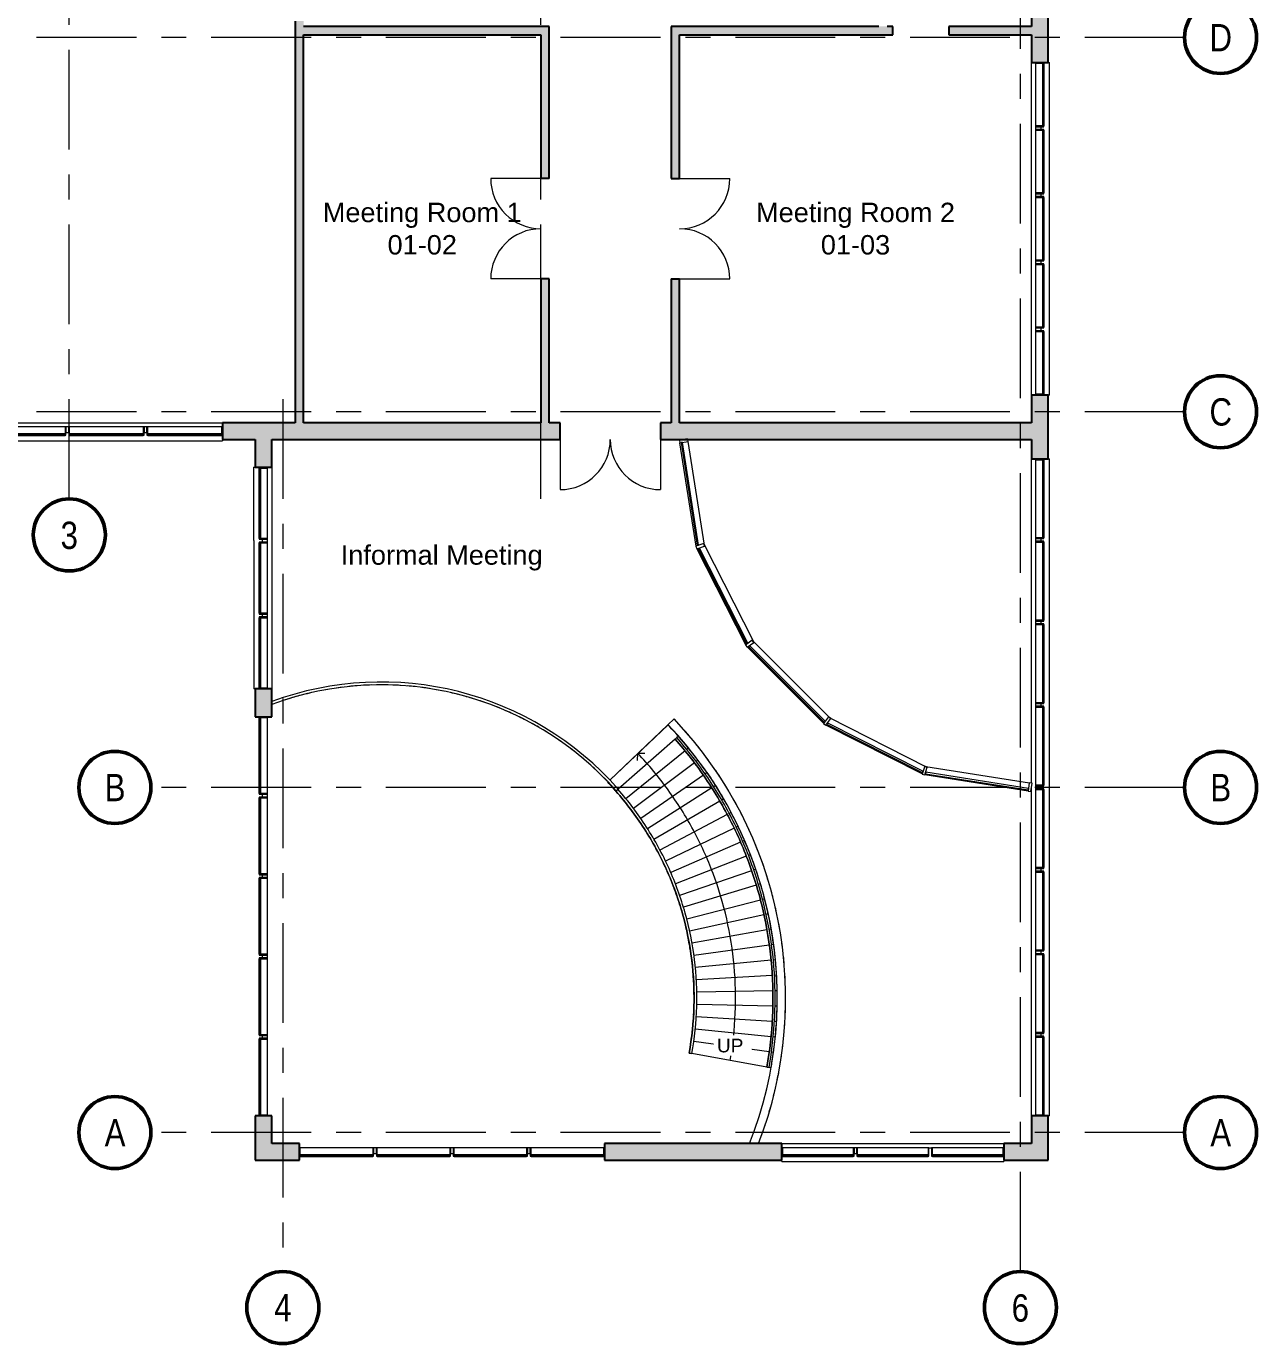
# Model space of a CAD drawing. Header units: millimetres. Extents: x -12805 to 29056, y -26186 to 10516.
# Drawn here: x 6871 to 29056, y -26186 to -2429 of the extents above; entities that cross this region are included whole.
import ezdxf
from ezdxf.enums import TextEntityAlignment as Align

# ---------------------------------------------------------------- set-up
doc = ezdxf.new("R2010")
doc.units = ezdxf.units.MM
doc.header["$LTSCALE"] = 150
doc.linetypes.add('Grid Line', pattern=[21, 12, -3, 3, -3])
for name, color, linetype, lineweight in [('A-G22-M-FloorOutline', 6, 'Continuous', 15), ('A-G23-M-StairHandrail', 1, 'Continuous', 15), ('A-G23-M-Stairs', 7, 'Continuous', 15), ('A-G25-M-WallPatterns', 5, 'Continuous', 15), ('A-G25-M-Walls', 7, 'Continuous', 15), ('A-G252-M-WallsInternal', 7, 'Continuous', 15), ('A-G321-M-WindowCills', 3, 'Continuous', 15), ('A-G321-M-Windows', 6, 'Continuous', 15), ('A-G322-M-Doors', 1, 'Continuous', 15), ('A-Z042-M-GridLines', 1, 'Continuous', 5), ('A-Z221-T-Text', 7, 'Continuous', 15)]:
    doc.layers.add(name, color=color, linetype=linetype, lineweight=lineweight)
doc.styles.add('WF-3.5', font='arial.ttf', dxfattribs={"height": 3.5})

# ---------------------------------------------------------------- blocks, each defined once
blk = doc.blocks.new('Curtain Wall Panel - Plain - Curtain Wall Panel - Plain-230647-First Floor')
at = {"layer": 'A-G321-M-Windows', "lineweight": 20}
for p, q in [((-635, 75), (-650, 75)), ((-650, 75), (-650, -75)), ((-635, -75), (-635, 75)), ((635, 75), (635, -75)), ((650, 75), (635, 75)), ((650, -75), (650, 75)), ((-650, -75), (-635, -75)), ((635, -75), (650, -75))]:
    blk.add_line(p, q, dxfattribs=at)
at = {"layer": 'A-G321-M-Windows', "lineweight": 25}
for p, q in [((635, 75), (-635, 75)), ((-635, 75), (-635, 55)), ((-635, 55), (635, 55)), ((635, 55), (635, 75))]:
    blk.add_line(p, q, dxfattribs=at)
at = {"layer": 'A-G321-M-Windows'}
blk.add_line((-635, -75), (635, -75), dxfattribs=at)
blk = doc.blocks.new('Rectangular Mullion - 50 x 250mm-230644-First Floor')
at = {"layer": 'A-G321-M-WindowCills'}
for p, q in [((23171, -22654), (23196, -22654)), ((23171, -22904), (24496, -22904)), ((24496, -22879), (24496, -22904))]:
    blk.add_line(p, q, dxfattribs=at)
blk = doc.blocks.new('Rectangular Mullion - 50 x 250mm-230645-First Floor')
at = {"layer": 'A-G321-M-WindowCills'}
for p, q in [((23146, -22654), (23171, -22654)), ((21821, -22904), (23171, -22904))]:
    blk.add_line(p, q, dxfattribs=at)
blk = doc.blocks.new('Rectangular Mullion - 50 x 250mm-230646-First Floor')
at = {"layer": 'A-G321-M-WindowCills'}
for q in [(20496, -22879), (21821, -22904)]:
    blk.add_line((20496, -22904), q, dxfattribs=at)
blk = doc.blocks.new('Rectangular Mullion - 50 x 100mm-227649-First Floor')
at = {"layer": 'A-G321-M-WindowCills', "lineweight": 20}
for p, q in [((-25, 75), (25, 75)), ((-25, -25), (-25, 75)), ((25, 75), (25, -25)), ((25, -25), (-25, -25))]:
    blk.add_line(p, q, dxfattribs=at)
blk = doc.blocks.new('Rectangular Mullion - 50 x 250mm-V1-First Floor')
at = {"layer": 'A-G321-M-WindowCills'}
for p in [(10971, -13054), (10996, -14379)]:
    blk.add_line(p, (10971, -14379), dxfattribs=at)
blk = doc.blocks.new('Rectangular Mullion - 50 x 250mm-V2-First Floor')
at = {"layer": 'A-G321-M-WindowCills'}
blk.add_line((10971, -11704), (10971, -13054), dxfattribs=at)
blk = doc.blocks.new('Curtain Wall Panel - Plain - Curtain Wall Panel - Plain-238082-First Floor')
at = {"layer": 'A-G321-M-Windows', "lineweight": 20}
for p, q in [((-665, 75), (-680, 75)), ((-680, 75), (-680, -75)), ((-665, -75), (-665, 75)), ((665, 75), (665, -75)), ((680, 75), (665, 75)), ((680, -75), (680, 75)), ((-680, -75), (-665, -75)), ((665, -75), (680, -75))]:
    blk.add_line(p, q, dxfattribs=at)
at = {"layer": 'A-G321-M-Windows', "lineweight": 25}
for p, q in [((665, 75), (-665, 75)), ((-665, 75), (-665, 55)), ((-665, 55), (665, 55)), ((665, 55), (665, 75))]:
    blk.add_line(p, q, dxfattribs=at)
at = {"layer": 'A-G321-M-Windows'}
blk.add_line((-665, -75), (665, -75), dxfattribs=at)
blk = doc.blocks.new('Rectangular Mullion - 50 x 250mm-237901-First Floor')
at = {"layer": 'A-G321-M-WindowCills'}
for p in [(9021, -9904), (10406, -9879)]:
    blk.add_line(p, (10406, -9904), dxfattribs=at)
blk = doc.blocks.new('Rectangular Mullion - 50 x 250mm-237902-First Floor')
at = {"layer": 'A-G321-M-WindowCills'}
blk.add_line((7610, -9904), (9021, -9904), dxfattribs=at)
blk = doc.blocks.new('Curtain Wall Panel - Plain - Curtain Wall Panel - Plain-239387-First Floor')
at = {"layer": 'A-G321-M-Windows', "lineweight": 20}
for p, q in [((-703.75, 75), (-718.75, 75)), ((-718.75, 75), (-718.75, -75)), ((-703.75, -75), (-703.75, 75)), ((703.75, 75), (703.75, -75)), ((718.75, 75), (703.75, 75)), ((718.75, -75), (718.75, 75)), ((-718.75, -75), (-703.75, -75)), ((703.75, -75), (718.75, -75))]:
    blk.add_line(p, q, dxfattribs=at)
at = {"layer": 'A-G321-M-Windows', "lineweight": 25}
for p, q in [((703.75, 75), (-703.75, 75)), ((-703.75, 75), (-703.75, 55)), ((-703.75, 55), (703.75, 55)), ((703.75, 55), (703.75, 75))]:
    blk.add_line(p, q, dxfattribs=at)
at = {"layer": 'A-G321-M-Windows'}
blk.add_line((-703.75, -75), (703.75, -75), dxfattribs=at)
blk = doc.blocks.new('Rectangular Mullion - 50 x 250mm-239384-First Floor')
at = {"layer": 'A-G321-M-WindowCills'}
for p in [(25296, -10229), (25321, -11691)]:
    blk.add_line(p, (25321, -10229), dxfattribs=at)
blk = doc.blocks.new('Rectangular Mullion - 50 x 250mm-239385-First Floor')
at = {"layer": 'A-G321-M-WindowCills'}
blk.add_line((25321, -13179), (25321, -11691), dxfattribs=at)
blk = doc.blocks.new('Rectangular Mullion - 50 x 250mm-239386-First Floor')
at = {"layer": 'A-G321-M-WindowCills'}
for q in [(25321, -20616), (25296, -22079)]:
    blk.add_line((25321, -22079), q, dxfattribs=at)
blk = doc.blocks.new('Curtain Wall Panel - Plain - Curtain Wall Panel - Plain-239518-First Floor')
at = {"layer": 'A-G321-M-Windows', "lineweight": 20}
for p, q in [((-565, 75), (-580, 75)), ((-580, 75), (-580, -75)), ((-565, -75), (-565, 75)), ((565, 75), (565, -75)), ((580, 75), (565, 75)), ((580, -75), (580, 75)), ((-580, -75), (-565, -75)), ((565, -75), (580, -75))]:
    blk.add_line(p, q, dxfattribs=at)
at = {"layer": 'A-G321-M-Windows', "lineweight": 25}
for p, q in [((565, 75), (-565, 75)), ((-565, 75), (-565, 55)), ((-565, 55), (565, 55)), ((565, 55), (565, 75))]:
    blk.add_line(p, q, dxfattribs=at)
at = {"layer": 'A-G321-M-Windows'}
blk.add_line((-565, -75), (565, -75), dxfattribs=at)
blk = doc.blocks.new('Rectangular Mullion - 50 x 250mm-239515-First Floor')
at = {"layer": 'A-G321-M-WindowCills'}
for p in [(25296, -3079), (25321, -4264)]:
    blk.add_line(p, (25321, -3079), dxfattribs=at)
blk = doc.blocks.new('Rectangular Mullion - 50 x 250mm-239516-First Floor')
at = {"layer": 'A-G321-M-WindowCills'}
blk.add_line((25321, -5474), (25321, -4264), dxfattribs=at)
blk = doc.blocks.new('Rectangular Mullion - 50 x 250mm-239527-First Floor')
at = {"layer": 'A-G321-M-WindowCills'}
for q in [(25321, -7894), (25296, -9079)]:
    blk.add_line((25321, -9079), q, dxfattribs=at)
blk = doc.blocks.new('Curtain Wall Panel - Plain - Curtain Wall Panel - Plain-239968-First Floor')
at = {"layer": 'A-G321-M-Windows', "lineweight": 20}
for p, q in [((-685, 75), (-700, 75)), ((-700, 75), (-700, -75)), ((-685, -75), (-685, 75)), ((685, 75), (685, -75)), ((700, 75), (685, 75)), ((700, -75), (700, 75)), ((-700, -75), (-685, -75)), ((685, -75), (700, -75))]:
    blk.add_line(p, q, dxfattribs=at)
at = {"layer": 'A-G321-M-Windows', "lineweight": 25}
for p, q in [((685, 75), (-685, 75)), ((-685, 75), (-685, 55)), ((-685, 55), (685, 55)), ((685, 55), (685, 75))]:
    blk.add_line(p, q, dxfattribs=at)
at = {"layer": 'A-G321-M-Windows'}
blk.add_line((-685, -75), (685, -75), dxfattribs=at)
blk = doc.blocks.new('Rectangular Mullion - 50 x 100mm-239966-First Floor')
at = {"layer": 'A-G321-M-WindowCills', "lineweight": 20}
for p, q in [((-25, 75), (25, 75)), ((-25, -25), (-25, 75)), ((25, 75), (25, -25)), ((25, -25), (-25, -25))]:
    blk.add_line(p, q, dxfattribs=at)
blk = doc.blocks.new('Curtain Wall Panel - Plain - Curtain Wall Panel - Plain-240392-First Floor')
at = {"layer": 'A-G321-M-Windows', "lineweight": 20}
for p, q in [((-653.75, 75), (-668.75, 75)), ((-668.75, 75), (-668.75, -75)), ((-653.75, -75), (-653.75, 75)), ((653.75, 75), (653.75, -75)), ((668.75, 75), (653.75, 75)), ((668.75, -75), (668.75, 75)), ((-668.75, -75), (-653.75, -75)), ((653.75, -75), (668.75, -75))]:
    blk.add_line(p, q, dxfattribs=at)
at = {"layer": 'A-G321-M-Windows', "lineweight": 25}
for p, q in [((653.75, 75), (-653.75, 75)), ((-653.75, 75), (-653.75, 55)), ((-653.75, 55), (653.75, 55)), ((653.75, 55), (653.75, 75))]:
    blk.add_line(p, q, dxfattribs=at)
at = {"layer": 'A-G321-M-Windows'}
blk.add_line((-653.75, -75), (653.75, -75), dxfattribs=at)
blk = doc.blocks.new('System Panel - Concept Glazed-259675-First Floor')
at = {"layer": 'A-G321-M-Windows', "lineweight": 20}
for p, q in [((937, 52), (-937, 52)), ((-937, 52), (-937, 27)), ((-937, 27), (937, 27)), ((937, 27), (937, 52))]:
    blk.add_line(p, q, dxfattribs=at)
blk = doc.blocks.new('System Panel - Concept Glazed-259676-First Floor')
at = {"layer": 'A-G321-M-Windows', "lineweight": 20}
for p, q in [((962, 53), (-962, 53)), ((-962, 53), (-962, 27)), ((-962, 27), (962, 27)), ((962, 27), (962, 53))]:
    blk.add_line(p, q, dxfattribs=at)
blk = doc.blocks.new('Rectangular Mullion - Concept 50x150mm-259678-First Floor')
at = {"layer": 'A-G321-M-WindowCills', "lineweight": 20}
for p, q in [((-50, 75), (0, 75)), ((-50, -75), (-50, 75)), ((0, 75), (0, -75)), ((0, -75), (-50, -75))]:
    blk.add_line(p, q, dxfattribs=at)
blk = doc.blocks.new('Rectangular Mullion - Concept 50x150mm-259680-First Floor')
at = {"layer": 'A-G321-M-WindowCills', "lineweight": 20}
for p, q in [((0, 75), (-50, 75)), ((-50, 75), (-50, -75)), ((0, -75), (0, 75)), ((-50, -75), (0, -75))]:
    blk.add_line(p, q, dxfattribs=at)
blk = doc.blocks.new('Rectangular Mullion - Concept 50x150mm-259668-First Floor')
at = {"layer": 'A-G321-M-WindowCills'}
for p, q in [((23088, -15778), (24958, -16072)), ((24934, -16220), (23073, -15928))]:
    blk.add_line(p, q, dxfattribs=at)
blk = doc.blocks.new('Rectangular Mullion - Concept 50x150mm-259669-First Floor')
at = {"layer": 'A-G321-M-WindowCills'}
for p, q in [((21350, -14894), (23100, -15782)), ((23025, -15912), (21289, -15031))]:
    blk.add_line(p, q, dxfattribs=at)
blk = doc.blocks.new('Rectangular Mullion - Concept 50x150mm-259670-First Floor')
at = {"layer": 'A-G321-M-WindowCills'}
for p, q in [((18947, -11802), (18654, -9940)), ((18802, -9917), (19096, -11786))]:
    blk.add_line(p, q, dxfattribs=at)
blk = doc.blocks.new('Rectangular Mullion - Concept 50x150mm-259672-First Floor')
at = {"layer": 'A-G321-M-WindowCills', "lineweight": 20}
for p, q in [((-25, 75), (25, 75)), ((-25, -75), (-25, 75)), ((25, 75), (25, -75)), ((25, -75), (-25, -75))]:
    blk.add_line(p, q, dxfattribs=at)
blk = doc.blocks.new('Railing - Railing-256328-First Floor')
at = {"layer": 'A-G23-M-StairHandrail'}
blk.add_line((17507, -16218), (17545, -16185), dxfattribs=at)
for radius, end in [(5698, 110.2732), (5648, 110.4593)]:
    blk.add_arc((13270, -19952), radius, 41.3831, end, dxfattribs=at)
blk = doc.blocks.new('Railing - Railing-257075-First Floor')
at = {"layer": 'A-G23-M-StairHandrail'}
for p, q in [((18600, -15255), (18570, -15282)), ((18570, -15282), (18600, -15255)), ((20223, -21198), (20263, -21205)), ((20263, -21205), (20223, -21198))]:
    blk.add_line(p, q, dxfattribs=at)
for points in [[(18570, -15282), (18770, -15509), (19141, -15989), (19601, -16774), (19956, -17611), (20201, -18488), (20331, -19388), (20345, -20298), (20277, -20900), (20223, -21198)], [(20223, -21198), (20277, -20900), (20345, -20298), (20331, -19388), (20201, -18488), (19956, -17611), (19601, -16774), (19141, -15989), (18770, -15509), (18570, -15282)], [(20263, -21205), (20316, -20906), (20385, -20300), (20371, -19385), (20240, -18479), (19994, -17598), (19636, -16756), (19174, -15966), (18801, -15483), (18600, -15255)], [(20263, -21205), (20316, -20906), (20385, -20300), (20371, -19385), (20240, -18479), (19994, -17598), (19636, -16756), (19174, -15966), (18801, -15483), (18600, -15255)]]:
    blk.add_open_spline(points, degree=3, dxfattribs=at)
blk = doc.blocks.new('Railing - Railing-257079-First Floor')
at = {"layer": 'A-G23-M-StairHandrail'}
for p, q in [((17503, -16222), (17540, -16189)), ((17507, -16218), (17503, -16222)), ((18823, -20947), (18872, -20956)), ((18872, -20956), (18823, -20947))]:
    blk.add_line(p, q, dxfattribs=at)
for points in [[(17503, -16222), (17689, -16434), (18030, -16885), (18435, -17630), (18724, -18428), (18890, -19260), (18930, -20107), (18872, -20670), (18823, -20947)], [(18823, -20947), (18872, -20670), (18930, -20107), (18890, -19260), (18724, -18428), (18435, -17630), (18030, -16885), (17689, -16434), (17503, -16222)], [(18872, -20956), (18922, -20676), (18980, -20108), (18940, -19254), (18772, -18415), (18480, -17610), (18072, -16858), (17728, -16402), (17540, -16189)], [(18872, -20956), (18922, -20676), (18980, -20108), (18940, -19254), (18772, -18415), (18480, -17610), (18072, -16858), (17728, -16402), (17540, -16189)]]:
    blk.add_open_spline(points, degree=3, dxfattribs=at)
blk = doc.blocks.new('Grid - AEC-Grid_Head_Circle-202168-First Floor')
at = {"layer": 'A-Z042-M-GridLines', "lineweight": 50}
blk.add_circle((0, 0), 6.5, dxfattribs=at)
blk = doc.blocks.new('A-P-G322-DoubleDoor-1810')
at = {"layer": 'A-G322-M-Doors'}
for p, q in [((0, 0), (0, -905)), ((1810, 0), (1810, -905))]:
    blk.add_line(p, q, dxfattribs=at)
for centre, start, end in [((0, 0), 270, 0), ((1810, 0), 180, 270)]:
    blk.add_arc(centre, 905, start, end, dxfattribs=at)

msp = doc.modelspace()

# ---------------------------------------------------------------- hatches: boundary and pattern name
at = {"layer": 'A-G25-M-WallPatterns'}
h = msp.add_hatch(color=256, dxfattribs=at)
h.paths.add_polyline_path([(11721, -9579), (11871, -9579), (11871, -2334), (11721, -2334), (11721, -7835)], flags=0)
h.paths.add_polyline_path([(11721, -524), (11871, -524), (11871, 7121), (11721, 7121), (11721, 2258)], flags=0)
h = msp.add_hatch(color=256, dxfattribs=at)
h.paths.add_polyline_path([(25296, -9879), (25296, -9079), (24996, -9079), (24996, -9879)], flags=0)
h.paths.add_polyline_path([(24996, -3079), (25296, -3079), (25296, 221), (24996, 221), (24996, -2788)], flags=0)
h.paths.add_polyline_path([(25296, 6621), (25296, 7121), (24996, 7121), (24996, 6621)], flags=0)
msp.add_hatch(color=256, dxfattribs=at).paths.add_polyline_path([(16300, -2579), (16300, -2429), (11871, -2429), (11871, -2579), (16150, -2579)], flags=0)
h = msp.add_hatch(color=256, dxfattribs=at)
h.paths.add_polyline_path([(16150, -9579), (16300, -9579), (16300, -6984), (16150, -6984), (16150, -7835)])
h.paths.add_polyline_path([(16150, -5174), (16300, -5174), (16300, -2579), (16150, -2579)])
h = msp.add_hatch(color=256, dxfattribs=at)
h.paths.add_polyline_path([(23506, -2579), (24996, -2579), (24996, -2429), (23506, -2429)], flags=0)
h.paths.add_polyline_path([(18651, -2579), (22496, -2579), (22496, -2429), (18501, -2429), (18501, -2579)], flags=0)
h = msp.add_hatch(color=256, dxfattribs=at)
h.paths.add_polyline_path([(18651, -9579), (18651, -6984), (18501, -6984), (18501, -9579)])
h.paths.add_polyline_path([(18501, -5174), (18651, -5174), (18651, -2579), (18501, -2579)])
h = msp.add_hatch(color=256, dxfattribs=at)
h.paths.add_polyline_path([(11004, -9879), (11296, -9879), (11296, -9579), (10406, -9579), (10406, -9879), (10996, -9879)], flags=0)
h.paths.add_polyline_path([(-9294, -9879), (-9294, -9579), (-10004, -9579), (-10004, -9879)], flags=0)
h = msp.add_hatch(color=256, dxfattribs=at)
h.paths.add_polyline_path([(24996, -9879), (24996, -9579), (18306, -9579), (18306, -9879), (19638, -9879)], flags=0)
h.paths.add_polyline_path([(13882, -9879), (16496, -9879), (16496, -9579), (11296, -9579), (11296, -9879)], flags=0)
h = msp.add_hatch(color=256, dxfattribs=at)
h.paths.add_polyline_path([(11296, -22579), (11296, -22079), (10996, -22079), (10996, -22579)], flags=0)
h.paths.add_polyline_path([(10996, -14879), (11296, -14879), (11296, -14379), (10996, -14379)], flags=0)
h.paths.add_polyline_path([(10996, -10379), (11296, -10379), (11296, -9879), (10996, -9879)], flags=0)
h = msp.add_hatch(color=256, dxfattribs=at)
h.paths.add_polyline_path([(25296, -22879), (25296, -22079), (24996, -22079), (24996, -22879)], flags=0)
h.paths.add_polyline_path([(25296, -10229), (25296, -9879), (24996, -9879), (24996, -10229)], flags=0)
h = msp.add_hatch(color=256, dxfattribs=at)
h.paths.add_polyline_path([(24496, -22879), (24996, -22879), (24996, -22579), (24496, -22579)], flags=0)
h.paths.add_polyline_path([(10996, -22879), (11796, -22879), (11796, -22579), (10996, -22579)], flags=0)
h.paths.add_polyline_path([(17296, -22879), (20496, -22879), (20496, -22579), (17296, -22579)], flags=0)

# ---------------------------------------------------------------- linework, layer by layer
at = {"layer": 'A-G22-M-FloorOutline'}
msp.add_line((17395, -16023), (18442, -15024), dxfattribs=at)
for centre, radius, start, end in [((13270, -19952), 5648, 102.4629, 104.0622), ((13270, -19952), 5648, 99.7974, 101.3206), ((13270, -19952), 5648, 97.132, 98.6129), ((13270, -19952), 5648, 94.4665, 95.9205), ((13270, -19952), 5648, 91.801, 93.2365), ((13270, -19952), 5648, 89.1356, 90.5574), ((13270, -19952), 5648, 86.4701, 87.8815), ((13270, -19952), 5648, 83.8047, 85.2078), ((13270, -19952), 5648, 81.1392, 82.5357), ((13270, -19952), 5648, 78.4737, 79.8647), ((13270, -19952), 5648, 75.8083, 77.1946), ((13270, -19952), 5648, 105.1283, 107.7852), ((13270, -19952), 5648, 73.1428, 74.5253), ((13270, -19952), 5648, 70.4773, 71.8564), ((13270, -19952), 5648, 67.8119, 69.188), ((13270, -19952), 5648, 65.1464, 66.52), ((13270, -19952), 5648, 62.481, 63.8522), ((13270, -19952), 5648, 59.8155, 61.1848), ((13270, -19952), 5648, 57.15, 58.5175), ((13265, -19952), 7298, 40.4372, 41.2415), ((13270, -19952), 5648, 54.4846, 55.8504), ((13270, -19952), 5648, 51.8274, 53.1834), ((13265, -19952), 7298, 37.9402, 38.8874), ((13270, -19952), 5648, 49.1536, 50.5166), ((13265, -19952), 7298, 35.5235, 36.5333), ((13270, -19952), 5648, 46.4881, 47.8499), ((13265, -19952), 7298, 33.1345, 34.1791), ((13270, -19952), 5648, 43.8227, 45.1833), ((13265, -19952), 7298, 30.7583, 31.8248), ((13265, -19952), 7298, 28.3891, 29.4703), ((13265, -19952), 7298, 26.0241, 27.1158), ((13265, -19952), 7298, 23.6618, 24.7611), ((13265, -19952), 7298, 21.3015, 22.4063), ((13265, -19952), 7298, 18.9425, 20.0513), ((13265, -19952), 7298, 16.5845, 17.6961), ((13265, -19952), 7298, 14.2272, 15.3406), ((13265, -19952), 7298, 11.8706, 12.9847), ((13265, -19952), 7298, 9.5144, 10.6285), ((13265, -19952), 7298, 7.1586, 8.2718), ((13265, -19952), 7298, 4.8031, 5.9145), ((13265, -19952), 7298, 2.4479, 3.5565), ((13265, -19952), 7298, 0.0929, 1.1974), ((13265, -19952), 7298, 357.7381, 358.8369), ((13265, -19952), 7298, 355.3834, 356.4744), ((13265, -19952), 7298, 353.0289, 354.1092), ((13265, -19952), 7298, 350.6745, 351.7395), ((13265, -19952), 7298, 348.3202, 349.3625), ((13265, -19952), 7298, 345.966, 346.972), ((13265, -19952), 7298, 343.6119, 344.5515), ((13265, -19952), 7298, 341.2578, 342.0414)]:
    msp.add_arc(centre, radius, start, end, dxfattribs=at)
at = {"layer": 'A-G23-M-Stairs'}
for p, q in [((18439, -15025), (17394, -16021)), ((18570, -15282), (17545, -16185)), ((18628, -15231), (18600, -15255)), ((18749, -15493), (17684, -16359)), ((18809, -15444), (18780, -15467)), ((18981, -15664), (18951, -15686)), ((18918, -15711), (17820, -16535)), ((19144, -15890), (19113, -15912)), ((17357, -16056), (17354, -16059)), ((19080, -15935), (17950, -16716)), ((19298, -16123), (19266, -16144)), ((19232, -16165), (18073, -16901)), ((19443, -16362), (19410, -16381)), ((19376, -16401), (18189, -17091)), ((19579, -16606), (19545, -16624)), ((19510, -16643), (18297, -17286)), ((19705, -16855), (19670, -16872)), ((19634, -16889), (18398, -17484)), ((19749, -17141), (18491, -17687)), ((19821, -17109), (19786, -17125)), ((19854, -17396), (18575, -17893)), ((19927, -17368), (19891, -17382)), ((19949, -17656), (18651, -18102)), ((20023, -17630), (19987, -17643)), ((20034, -17919), (18719, -18314)), ((20109, -17896), (20072, -17907)), ((20108, -18185), (18779, -18528)), ((20184, -18165), (20147, -18175)), ((20172, -18453), (18830, -18745)), ((20249, -18437), (20211, -18445)), ((20225, -18724), (18874, -18963)), ((20303, -18711), (20265, -18717)), ((20268, -18997), (18909, -19183)), ((20346, -18987), (20308, -18992)), ((20300, -19272), (18934, -19404)), ((20378, -19264), (20340, -19268)), ((20321, -19547), (18951, -19626)), ((20399, -19543), (20361, -19545)), ((20332, -19823), (18959, -19848)), ((20410, -19822), (20372, -19822)), ((20332, -20099), (18959, -20071)), ((20409, -20101), (20372, -20100)), ((20321, -20375), (18950, -20293)), ((20398, -20380), (20361, -20378)), ((20299, -20651), (18932, -20515)), ((20376, -20659), (20339, -20655)), ((20266, -20925), (18906, -20736)), ((20223, -21198), (18872, -20956)), ((20343, -20936), (20306, -20931)), ((20299, -21212), (20263, -21205))]:
    msp.add_line(p, q, dxfattribs=at)
for points in [[(18981, -15664), (18813, -15440), (18632, -15227), (18439, -15025)], [(17536, -16260), (17477, -16192), (17416, -16125), (17354, -16059)], [(17722, -16487), (17685, -16439), (17646, -16393), (17605, -16346)], [(17899, -16727), (17864, -16677), (17827, -16628), (17789, -16581)], [(18069, -16986), (18034, -16929), (17999, -16873), (17962, -16818)], [(19821, -17109), (19784, -17024), (19745, -16940), (19704, -16856)], [(18259, -17319), (18214, -17233), (18168, -17148), (18120, -17064)], [(19937, -17394), (19901, -17298), (19861, -17204), (19820, -17110)], [(18505, -17849), (18480, -17788), (18454, -17728), (18428, -17668)], [(20184, -18165), (20147, -18020), (20105, -17876), (20059, -17734)], [(18607, -18124), (18587, -18067), (18566, -18010), (18544, -17953)], [(18772, -18708), (18758, -18644), (18742, -18579), (18726, -18515)], [(20378, -19264), (20351, -18986), (20307, -18710), (20249, -18437)], [(18844, -19086), (18829, -18990), (18812, -18895), (18793, -18799)], [(18904, -19667), (18901, -19601), (18896, -19535), (18890, -19470)], [(20399, -19543), (20398, -19518), (20397, -19494), (20395, -19469)], [(20409, -19792), (20408, -19709), (20404, -19626), (20400, -19543)], [(18911, -19960), (18911, -19899), (18910, -19838), (18908, -19777)], [(20410, -19821), (20410, -19820), (20410, -19819), (20410, -19818)], [(18903, -20258), (18906, -20197), (18909, -20136), (18910, -20075)], [(18878, -20566), (18885, -20500), (18891, -20434), (18896, -20368)], [(18823, -20947), (18840, -20852), (18855, -20756), (18867, -20659)], [(20343, -20936), (20356, -20844), (20367, -20751), (20376, -20659)], [(20299, -21212), (20316, -21120), (20330, -21028), (20343, -20936)]]:
    msp.add_open_spline(points, degree=3, dxfattribs=at)
for points, knots in [([(19144, -15890), (19114, -15847), (19061, -15770), (19004, -15697), (18979, -15665)], [21.3318, 21.3318, 21.3318, 21.3318, 21.941225, 22.398208, 22.398208, 22.398208, 22.398208]), ([(19705, -16855), (19659, -16759), (19488, -16429), (19303, -16103), (19148, -15888)], [17.065378, 17.065378, 17.065378, 17.065378, 18.284354, 21.331748, 21.331748, 21.331748, 21.331748]), ([(18389, -17581), (18377, -17556), (18336, -17468), (18293, -17381), (18262, -17319)], [14.165516, 14.165516, 14.165516, 14.165516, 14.506904, 15.360252, 15.360252, 15.360252, 15.360252]), ([(20054, -17720), (20023, -17627), (19985, -17519), (19944, -17412), (19938, -17397)], [13.502288, 13.502288, 13.502288, 13.502288, 14.627483, 14.812179, 14.812179, 14.812179, 14.812179]), ([(18696, -18409), (18688, -18382), (18671, -18323), (18653, -18265), (18643, -18234)], [10.5337274, 10.5337274, 10.5337274, 10.5337274, 10.8801782, 11.2862982, 11.2862982, 11.2862982, 11.2862982]), ([(20249, -18437), (20243, -18411), (20223, -18320), (20201, -18229), (20184, -18165)], [10.665876, 10.665876, 10.665876, 10.665876, 10.970613, 11.732413, 11.732413, 11.732413, 11.732413]), ([(18882, -19375), (18875, -19313), (18864, -19217), (18850, -19121), (18845, -19087)], [6.484207, 6.484207, 6.484207, 6.484207, 7.253452, 7.680126, 7.680126, 7.680126, 7.680126]), ([(20393, -19444), (20390, -19397), (20385, -19337), (20379, -19277), (20378, -19264)], [6.7782413, 6.7782413, 6.7782413, 6.7782413, 7.3137417, 7.4660984, 7.4660984, 7.4660984, 7.4660984]), ([(20376, -20659), (20389, -20526), (20409, -20247), (20413, -19968), (20410, -19822)], [2.133423, 2.133423, 2.133423, 2.133423, 3.656871, 5.332931, 5.332931, 5.332931, 5.332931])]:
    msp.add_open_spline(points, degree=3, knots=knots, dxfattribs=at)
at = {"layer": 'A-G25-M-Walls', "lineweight": 25}
for p, q in [((25296, -3079), (25296, 221)), ((24996, -429), (24996, -2429)), ((24996, -2579), (24996, -3079)), ((24996, -3079), (25296, -3079)), ((24996, -9079), (24996, -9579)), ((25296, -9079), (24996, -9079)), ((25296, -10229), (25296, -9079)), ((11296, -9579), (10406, -9579)), ((10406, -9579), (10406, -9879)), ((10406, -9879), (10996, -9879)), ((10996, -9879), (10996, -10379)), ((11296, -10379), (11296, -9879)), ((24996, -9879), (24996, -10229)), ((10996, -10379), (11296, -10379)), ((24996, -10229), (25296, -10229)), ((11296, -14379), (10996, -14379)), ((10996, -14379), (10996, -14879)), ((11296, -14879), (11296, -14379)), ((10996, -14879), (11296, -14879)), ((11296, -22079), (10996, -22079)), ((10996, -22079), (10996, -22879)), ((11296, -22579), (11296, -22079)), ((24996, -22079), (24996, -22579)), ((25296, -22079), (24996, -22079)), ((25296, -22879), (25296, -22079)), ((11796, -22579), (11296, -22579)), ((11796, -22879), (11796, -22579)), ((20496, -22579), (17296, -22579)), ((17296, -22579), (17296, -22879)), ((20496, -22879), (20496, -22579)), ((24996, -22579), (24496, -22579)), ((24496, -22579), (24496, -22879)), ((10996, -22879), (11796, -22879)), ((17296, -22879), (20496, -22879)), ((24496, -22879), (25296, -22879))]:
    msp.add_line(p, q, dxfattribs=at)
at = {"layer": 'A-G25-M-Walls'}
for p, q in [((24996, -9079), (24996, -3079)), ((-9294, -9579), (10406, -9579)), ((11296, -10379), (11296, -14379)), ((24996, -16078), (24996, -10229)), ((24996, -22079), (24996, -16154)), ((20496, -22579), (24496, -22579))]:
    msp.add_line(p, q, dxfattribs=at)
at = {"layer": 'A-G252-M-WallsInternal', "lineweight": 25}
for p, q in [((11721, -2334), (11721, -9579)), ((16300, -2429), (11871, -2429)), ((11871, -9579), (11871, -2579)), ((11871, -2579), (16150, -2579)), ((16150, -2579), (16150, -5174)), ((16300, -5174), (16300, -2429)), ((22246, -2429), (18501, -2429)), ((18501, -2429), (18501, -5174)), ((18651, -2579), (22496, -2579)), ((18651, -5174), (18651, -2579)), ((22496, -2429), (22396, -2429)), ((22496, -2579), (22496, -2429)), ((24996, -2429), (23506, -2429)), ((23506, -2429), (23506, -2579)), ((23506, -2579), (24996, -2579)), ((16300, -5174), (16150, -5174)), ((18501, -5174), (18651, -5174)), ((16150, -6984), (16150, -9579)), ((16300, -6984), (16150, -6984)), ((16300, -9579), (16300, -6984)), ((18501, -6984), (18501, -9579)), ((18501, -6984), (18651, -6984)), ((18651, -9579), (18651, -6984)), ((11721, -9579), (11296, -9579)), ((16150, -9579), (11871, -9579)), ((16496, -9579), (16300, -9579)), ((16496, -9879), (16496, -9579)), ((18501, -9579), (18306, -9579)), ((18306, -9579), (18306, -9879)), ((24996, -9579), (18651, -9579)), ((11296, -9879), (16496, -9879)), ((18306, -9879), (24996, -9879))]:
    msp.add_line(p, q, dxfattribs=at)
at = {"layer": 'A-G252-M-WallsInternal'}
msp.add_line((18550, -14920), (18441, -15023), dxfattribs=at)
for radius, start in [(7298, 338.9038), (7148, 338.4392)]:
    msp.add_arc((13265, -19952), radius, start, 43.5991, dxfattribs=at)
at = {"layer": 'A-Z042-M-GridLines', "linetype": 'Grid Line'}
for p, q in [((7646, -10951), (7646, 9216)), ((16146, -10951), (16146, 9216)), ((24796, -24886), (24796, 9216)), ((27756, -2629), (-11505, -2629)), ((11496, -9153), (11496, -24886)), ((27756, -9379), (-11505, -9379)), ((27756, -16154), (9118, -16154)), ((27756, -22379), (9118, -22379))]:
    msp.add_line(p, q, dxfattribs=at)
at = {"layer": 'A-Z221-T-Text'}
for p in [(17894, -15667), (18021, -15545)]:
    msp.add_line(p, (17897, -15542), dxfattribs=at)
msp.add_open_spline([(19561, -21080), (19611, -20798), (19674, -20229), (19654, -19370), (19519, -18522), (19272, -17699), (18917, -16917), (18460, -16189), (18094, -15749), (17897, -15542)], degree=3, dxfattribs=at)

# ---------------------------------------------------------------- block references
for p, rotation in [((16150, -5174), 270), ((18651, -6984), 90)]:
    msp.add_blockref('A-P-G322-DoubleDoor-1810', p, dxfattribs=dict(rotation=rotation))
msp.add_blockref('A-P-G322-DoubleDoor-1810', (16496, -9879))
at = {"layer": 'A-G23-M-StairHandrail'}
for name in ['Railing - Railing-256328-First Floor', 'Railing - Railing-257075-First Floor', 'Railing - Railing-257079-First Floor']:
    msp.add_blockref(name, (0, 0), dxfattribs=at)
at = {"layer": 'A-G321-M-WindowCills'}
for name, p in [('Rectangular Mullion - 50 x 250mm-239515-First Floor', (0, 0)), ('Rectangular Mullion - 50 x 250mm-239516-First Floor', (0, 0)), ('Rectangular Mullion - 50 x 250mm-239516-First Floor', (0, -1210)), ('Rectangular Mullion - 50 x 250mm-239516-First Floor', (0, -2420)), ('Rectangular Mullion - 50 x 250mm-239527-First Floor', (0, 0)), ('Rectangular Mullion - 50 x 250mm-237902-First Floor', (-1411, 0)), ('Rectangular Mullion - 50 x 250mm-237902-First Floor', (0, 0)), ('Rectangular Mullion - 50 x 250mm-237901-First Floor', (0, 0)), ('Rectangular Mullion - Concept 50x150mm-259670-First Floor', (0, 0)), ('Rectangular Mullion - 50 x 250mm-239384-First Floor', (0, 0)), ('Rectangular Mullion - 50 x 250mm-V2-First Floor', (0, 0)), ('Rectangular Mullion - 50 x 250mm-239385-First Floor', (0, 0)), ('Rectangular Mullion - 50 x 250mm-V1-First Floor', (0, 0)), ('Rectangular Mullion - 50 x 250mm-239385-First Floor', (0, -1488)), ('Rectangular Mullion - 50 x 250mm-239385-First Floor', (0, -2975)), ('Rectangular Mullion - Concept 50x150mm-259669-First Floor', (0, 0)), ('Rectangular Mullion - Concept 50x150mm-259668-First Floor', (0, 0)), ('Rectangular Mullion - 50 x 250mm-239385-First Floor', (0, -4463)), ('Rectangular Mullion - 50 x 250mm-239385-First Floor', (0, -5950)), ('Rectangular Mullion - 50 x 250mm-239385-First Floor', (0, -7438)), ('Rectangular Mullion - 50 x 250mm-239386-First Floor', (0, 0)), ('Rectangular Mullion - 50 x 250mm-230645-First Floor', (0, 0)), ('Rectangular Mullion - 50 x 250mm-230644-First Floor', (0, 0)), ('Rectangular Mullion - 50 x 250mm-230646-First Floor', (0, 0))]:
    msp.add_blockref(name, p, dxfattribs=at)
at = {"layer": 'A-G321-M-WindowCills', "extrusion": (0, 0, -1)}
for name, p, rotation in [('Rectangular Mullion - 50 x 100mm-227649-First Floor', (-25146, -4264), 270.0000000000001), ('Rectangular Mullion - 50 x 100mm-227649-First Floor', (-25146, -5474), 270.0000000000001), ('Rectangular Mullion - 50 x 100mm-227649-First Floor', (-25146, -6684), 270.0000000000001), ('Rectangular Mullion - 50 x 100mm-227649-First Floor', (-25146, -7894), 270.0000000000001), ('Rectangular Mullion - Concept 50x150mm-259678-First Floor', (-18721, -9879), 81.06935853028702), ('Rectangular Mullion - 50 x 100mm-227649-First Floor', (-11146, -11704), 90.0000000000001), ('Rectangular Mullion - Concept 50x150mm-259672-First Floor', (-19023, -11803), 72.13871706057422), ('Rectangular Mullion - 50 x 100mm-227649-First Floor', (-25146, -11691), 270.0000000000001), ('Rectangular Mullion - 50 x 100mm-227649-First Floor', (-11146, -13054), 90.0000000000001), ('Rectangular Mullion - 50 x 100mm-227649-First Floor', (-25146, -13179), 270.0000000000001), ('Rectangular Mullion - Concept 50x150mm-259672-First Floor', (-19916, -13563), 54.04632602357008), ('Rectangular Mullion - 50 x 100mm-227649-First Floor', (-25146, -14666), 270.0000000000001), ('Rectangular Mullion - Concept 50x150mm-259672-First Floor', (-21311, -14958), 35.95393498656598), ('Rectangular Mullion - Concept 50x150mm-259672-First Floor', (-23071, -15851), 17.86154394956155), ('Rectangular Mullion - 50 x 100mm-227649-First Floor', (-25146, -16154), 270.0000000000001), ('Rectangular Mullion - 50 x 100mm-239966-First Floor', (-11146, -16304), 90), ('Rectangular Mullion - 50 x 100mm-239966-First Floor', (-11146, -17754), 90), ('Rectangular Mullion - 50 x 100mm-227649-First Floor', (-25146, -17641), 270.0000000000001), ('Rectangular Mullion - 50 x 100mm-239966-First Floor', (-11146, -19204), 90), ('Rectangular Mullion - 50 x 100mm-227649-First Floor', (-25146, -19129), 270.0000000000001), ('Rectangular Mullion - 50 x 100mm-239966-First Floor', (-11146, -20654), 90), ('Rectangular Mullion - 50 x 100mm-227649-First Floor', (-25146, -20616), 270.0000000000001)]:
    msp.add_blockref(name, p, dxfattribs=dict(at, rotation=rotation))
for name, p in [('Rectangular Mullion - 50 x 100mm-227649-First Floor', (-7610, -9729)), ('Rectangular Mullion - 50 x 100mm-227649-First Floor', (-9021, -9729)), ('Rectangular Mullion - 50 x 100mm-239966-First Floor', (-13158, -22729)), ('Rectangular Mullion - 50 x 100mm-239966-First Floor', (-14546, -22729)), ('Rectangular Mullion - 50 x 100mm-239966-First Floor', (-15933, -22729)), ('Rectangular Mullion - 50 x 100mm-227649-First Floor', (-21821, -22729))]:
    msp.add_blockref(name, p, dxfattribs=at)
at = {"layer": 'A-G321-M-WindowCills'}
for name, p, rotation in [('Rectangular Mullion - 50 x 250mm-230646-First Floor', (33874, 10117), 269.9999999999999), ('Rectangular Mullion - Concept 50x150mm-259669-First Floor', (10654, 12852), 323.8152179259916), ('Rectangular Mullion - Concept 50x150mm-259669-First Floor', (4304, 7274), 341.9076089629958), ('Rectangular Mullion - Concept 50x150mm-259680-First Floor', (24995, -16154), 351.0690975201525)]:
    msp.add_blockref(name, p, dxfattribs=dict(at, rotation=rotation))
at = {"layer": 'A-G321-M-Windows'}
for name, p, rotation in [('Curtain Wall Panel - Plain - Curtain Wall Panel - Plain-239518-First Floor', (25146, -3659), 269.9999999999999), ('Curtain Wall Panel - Plain - Curtain Wall Panel - Plain-239518-First Floor', (25146, -4869), 269.9999999999999), ('Curtain Wall Panel - Plain - Curtain Wall Panel - Plain-239518-First Floor', (25146, -6079), 269.9999999999999), ('Curtain Wall Panel - Plain - Curtain Wall Panel - Plain-239518-First Floor', (25146, -7289), 269.9999999999999), ('Curtain Wall Panel - Plain - Curtain Wall Panel - Plain-239518-First Floor', (25146, -8499), 269.9999999999999), ('Curtain Wall Panel - Plain - Curtain Wall Panel - Plain-238082-First Floor', (6904, -9729), 180), ('Curtain Wall Panel - Plain - Curtain Wall Panel - Plain-238082-First Floor', (8315, -9729), 180), ('Curtain Wall Panel - Plain - Curtain Wall Panel - Plain-238082-First Floor', (9726, -9729), 180), ('System Panel - Concept Glazed-259675-First Floor', (18874, -10853), 98.93064146971301), ('Curtain Wall Panel - Plain - Curtain Wall Panel - Plain-230647-First Floor', (11146, -11029), 89.99999999999991), ('Curtain Wall Panel - Plain - Curtain Wall Panel - Plain-239387-First Floor', (25146, -10948), 269.9999999999999), ('Curtain Wall Panel - Plain - Curtain Wall Panel - Plain-230647-First Floor', (11146, -12379), 89.99999999999991), ('System Panel - Concept Glazed-259676-First Floor', (19469, -12683), 116.9074784579281), ('Curtain Wall Panel - Plain - Curtain Wall Panel - Plain-239387-First Floor', (25146, -12435), 269.9999999999999), ('Curtain Wall Panel - Plain - Curtain Wall Panel - Plain-230647-First Floor', (11146, -13729), 89.99999999999991), ('Curtain Wall Panel - Plain - Curtain Wall Panel - Plain-239387-First Floor', (25146, -13923), 269.9999999999999), ('System Panel - Concept Glazed-259676-First Floor', (20614, -14261), 134.9998694949325), ('Curtain Wall Panel - Plain - Curtain Wall Panel - Plain-239387-First Floor', (25146, -15410), 269.9999999999999), ('Curtain Wall Panel - Plain - Curtain Wall Panel - Plain-239968-First Floor', (11146, -15579), 90), ('System Panel - Concept Glazed-259676-First Floor', (22191, -15405), 153.0922605319366), ('System Panel - Concept Glazed-259675-First Floor', (24021, -16001), 171.0690975201525), ('Curtain Wall Panel - Plain - Curtain Wall Panel - Plain-239968-First Floor', (11146, -17029), 90), ('Curtain Wall Panel - Plain - Curtain Wall Panel - Plain-239387-First Floor', (25146, -16898), 269.9999999999999), ('Curtain Wall Panel - Plain - Curtain Wall Panel - Plain-239968-First Floor', (11146, -18479), 90), ('Curtain Wall Panel - Plain - Curtain Wall Panel - Plain-239387-First Floor', (25146, -18385), 269.9999999999999), ('Curtain Wall Panel - Plain - Curtain Wall Panel - Plain-239968-First Floor', (11146, -19929), 90), ('Curtain Wall Panel - Plain - Curtain Wall Panel - Plain-239387-First Floor', (25146, -19873), 269.9999999999999), ('Curtain Wall Panel - Plain - Curtain Wall Panel - Plain-239387-First Floor', (25146, -21360), 269.9999999999999), ('Curtain Wall Panel - Plain - Curtain Wall Panel - Plain-239968-First Floor', (11146, -21379), 90), ('Curtain Wall Panel - Plain - Curtain Wall Panel - Plain-240392-First Floor', (12464, -22729), 180), ('Curtain Wall Panel - Plain - Curtain Wall Panel - Plain-240392-First Floor', (13852, -22729), 180), ('Curtain Wall Panel - Plain - Curtain Wall Panel - Plain-240392-First Floor', (15239, -22729), 180), ('Curtain Wall Panel - Plain - Curtain Wall Panel - Plain-240392-First Floor', (16627, -22729), 180), ('Curtain Wall Panel - Plain - Curtain Wall Panel - Plain-230647-First Floor', (21146, -22729), 180), ('Curtain Wall Panel - Plain - Curtain Wall Panel - Plain-230647-First Floor', (22496, -22729), 180), ('Curtain Wall Panel - Plain - Curtain Wall Panel - Plain-230647-First Floor', (23846, -22729), 180)]:
    msp.add_blockref(name, p, dxfattribs=dict(at, rotation=rotation))
at = {"layer": 'A-Z042-M-GridLines', "lineweight": 50, "xscale": 99.99999999999993, "yscale": 99.99999999999993, "zscale": 99.99999999999993}
for p, rotation in [((28406, -2629), 89.9999999999999), ((28406, -9379), 89.99999999999982), ((8468, -16154), 89.99999999999982), ((28406, -16154), 89.99999999999982), ((8468, -22379), 89.99999999999982), ((28406, -22379), 89.99999999999982), ((11496, -25536), 180)]:
    msp.add_blockref('Grid - AEC-Grid_Head_Circle-202168-First Floor', p, dxfattribs=dict(at, rotation=rotation))
for p in [(7646, -11601), (24796, -25536)]:
    msp.add_blockref('Grid - AEC-Grid_Head_Circle-202168-First Floor', p, dxfattribs=at)

# ---------------------------------------------------------------- texts
at = {"layer": 'A-Z042-M-GridLines', "char_height": 491.64, "attachment_point": 2, "line_spacing_factor": 0.968573}
for s, insert, width in [('\\fArial Narrow|b0|i0|c0|p34|;D', (28409, -2387), 486), ('\\fArial Narrow|b0|i0|c0|p34|;C', (28409, -9137), 486), ('\\fArial Narrow|b0|i0|c0|p34|;3', (7645, -11362), 372), ('\\fArial Narrow|b0|i0|c0|p34|;B', (8471, -15912), 450), ('\\fArial Narrow|b0|i0|c0|p34|;B', (28409, -15912), 450), ('\\fArial Narrow|b0|i0|c0|p34|;A', (8471, -22137), 450), ('\\fArial Narrow|b0|i0|c0|p34|;A', (28409, -22137), 450), ('\\fArial Narrow|b0|i0|c0|p34|;4', (11496, -25292), 372), ('\\fArial Narrow|b0|i0|c0|p34|;6', (24795, -25297), 372)]:
    msp.add_mtext(s, dxfattribs=dict(at, insert=insert, width=width))
at = {"layer": 'A-Z221-T-Text', "style": 'WF-3.5'}
msp.add_text('Informal Meeting', height=350, dxfattribs=at).set_placement((14361, -11963), align=Align.MIDDLE_CENTER)
at = {"layer": 'A-Z221-T-Text', "char_height": 350, "attachment_point": 5, "style": 'WF-3.5'}
for s, insert, width in [('Meeting Room 1\\P01-02', (14010, -6079), 4279.8), ('Meeting Room 2\\P01-03', (21823, -6079), 6344.8)]:
    msp.add_mtext(s, dxfattribs=dict(at, insert=insert, width=width))

# ---------------------------------------------------------------- next in the draw order: texts
at = {"layer": 'A-Z221-T-Text', "insert": (19324, -20687), "char_height": 245.88, "width": 567.69, "attachment_point": 1, "line_spacing_factor": 0.938532, "bg_fill": 3, "box_fill_scale": 1.25, "bg_fill_color": 0, "bg_fill_transparency": 0}
msp.add_mtext('\\fArial|b0|i0|c0|p34|;UP', dxfattribs=at)

# ---------------------------------------------------------------- next in the draw order: texts
msp.add_mtext('\\fArial|b0|i0|c0|p34|;UP', dxfattribs=at)

doc.saveas('drawing.dxf')
